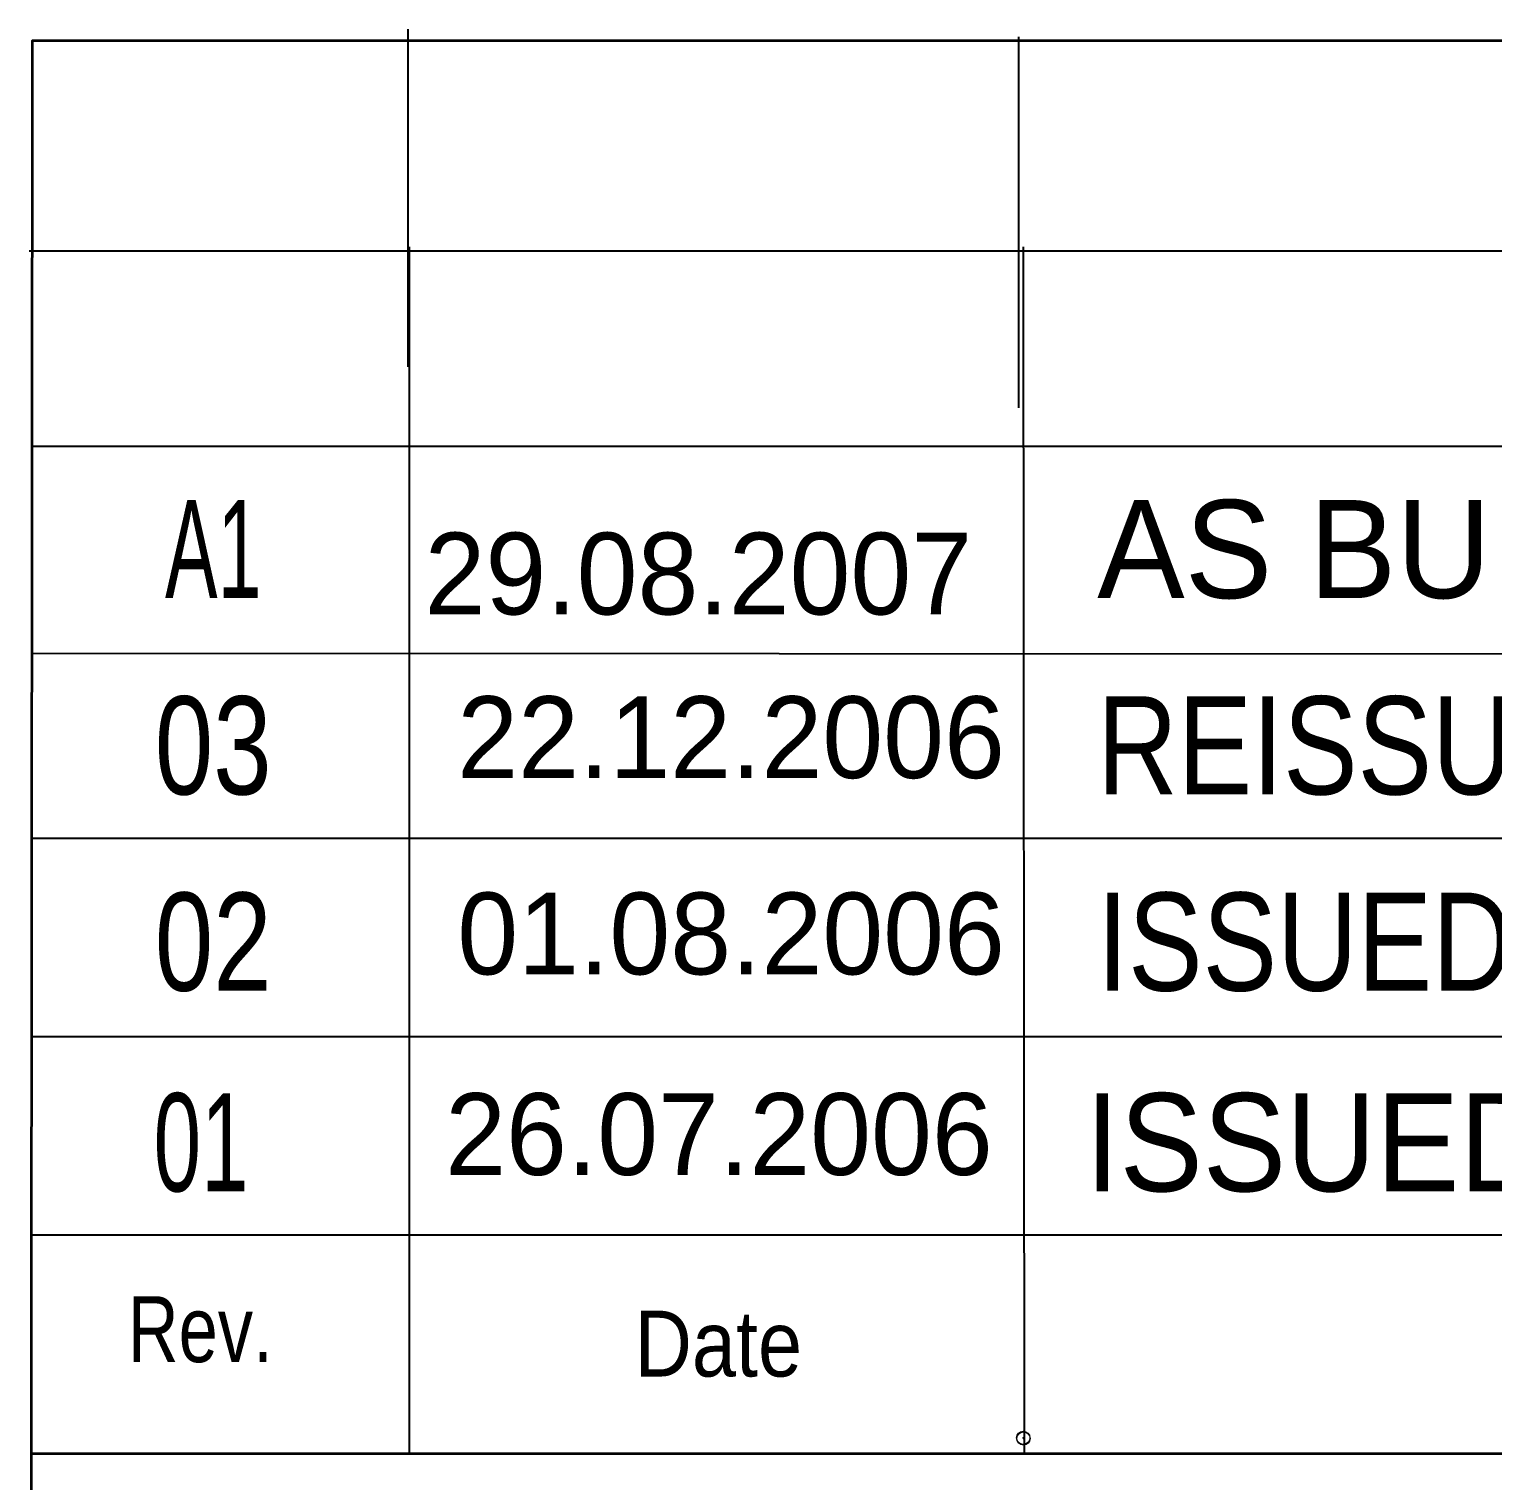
# Model space of a CAD drawing. Header units: millimetres. Extents: x 0 to 845, y 0 to 594.
# Drawn here: x 648.74 to 693.46, y 119.66 to 164.02 of the extents above; entities that cross this region are included whole.
import ezdxf
from ezdxf.enums import TextEntityAlignment as Align

# ---------------------------------------------------------------- set-up
doc = ezdxf.new("R2010")
doc.units = ezdxf.units.MM
doc.header["$LTSCALE"] = 0.81
doc.header["$PDMODE"] = 32
doc.header["$PDSIZE"] = 0.405
doc.layers.add('1', color=7, linetype='Continuous', lineweight=13)
doc.layers.add('2', color=7, linetype='Continuous')
doc.layers.add('35', color=7, linetype='Continuous')

msp = doc.modelspace()

# ---------------------------------------------------------------- linework, layer by layer
at = {"layer": '1', "lineweight": 25}
for p, q in [((660.315, 153.7008), (660.315, 164.0157)), ((678.9764, 152.4409), (678.9764, 163.7795)), ((648.7402, 157.2441), (829.0551, 157.2441)), ((660.3472, 157.3669), (660.3472, 120.4638)), ((679.1055, 157.363), (679.1425, 120.4685)), ((648.8252, 151.274), (829.2693, 151.274)), ((648.8268, 144.9488), (829.2677, 144.852)), ((648.8276, 139.2898), (829.2701, 139.285)), ((648.8173, 133.2315), (829.2748, 133.2315)), ((648.8126, 127.1669), (829.263, 127.1669))]:
    msp.add_line(p, q, dxfattribs=at)
at = {"layer": '1', "lineweight": 35}
msp.add_line((829.2567, 120.4906), (648.8079, 120.4748), dxfattribs=at)
msp.add_lwpolyline([(648.7795, 84.0008), (648.8378, 163.6693), (829.263, 163.6693)], dxfattribs=at)
at = {"layer": '1'}
for p in [(679.1126, 120.9669), (679.122, 120.9472)]:
    msp.add_point(p, dxfattribs=at)

# ---------------------------------------------------------------- texts
for s, width, p in [('Rev.', 0.8, (651.7496, 123.2803)), ('Date', 0.9, (667.2386, 122.8402))]:
    msp.add_text(s, height=2.013, dxfattribs=dict(at, width=width)).set_placement(p)
at = {"layer": '2'}
for s, width, p in [('A1', 0.6, (654.361, 146.6299)), ('03', 0.8, (654.361, 140.6299)), ('02', 0.8, (654.3614, 134.6299)), ('01', 0.65, (653.9902, 128.5))]:
    msp.add_text(s, height=3, dxfattribs=dict(at, width=width)).set_placement(p, align=Align.CENTER)
msp.add_text('AS BUILT, HHP-POJECT', height=3, dxfattribs=at).set_placement((681.3709, 146.6299))
for s, width, p in [('REISSUED FOR CONSTRUCTION', 0.85, (681.3709, 140.6299)), ('ISSUED FOR CONSTRUCTION', 0.85, (681.3709, 134.6299)), ('ISSUED FOR IDC', 0.95, (681, 128.5))]:
    msp.add_text(s, height=3, dxfattribs=dict(at, width=width)).set_placement(p)
at = {"layer": '35'}
for s, p in [('29.08.2007', (660.8197, 146.1299)), ('22.12.2006', (661.8197, 141.1299)), ('01.08.2006', (661.8197, 135.1299)), ('26.07.2006', (661.4488, 129))]:
    msp.add_text(s, height=2.5, dxfattribs=at).set_placement(p)

doc.saveas('drawing.dxf')
